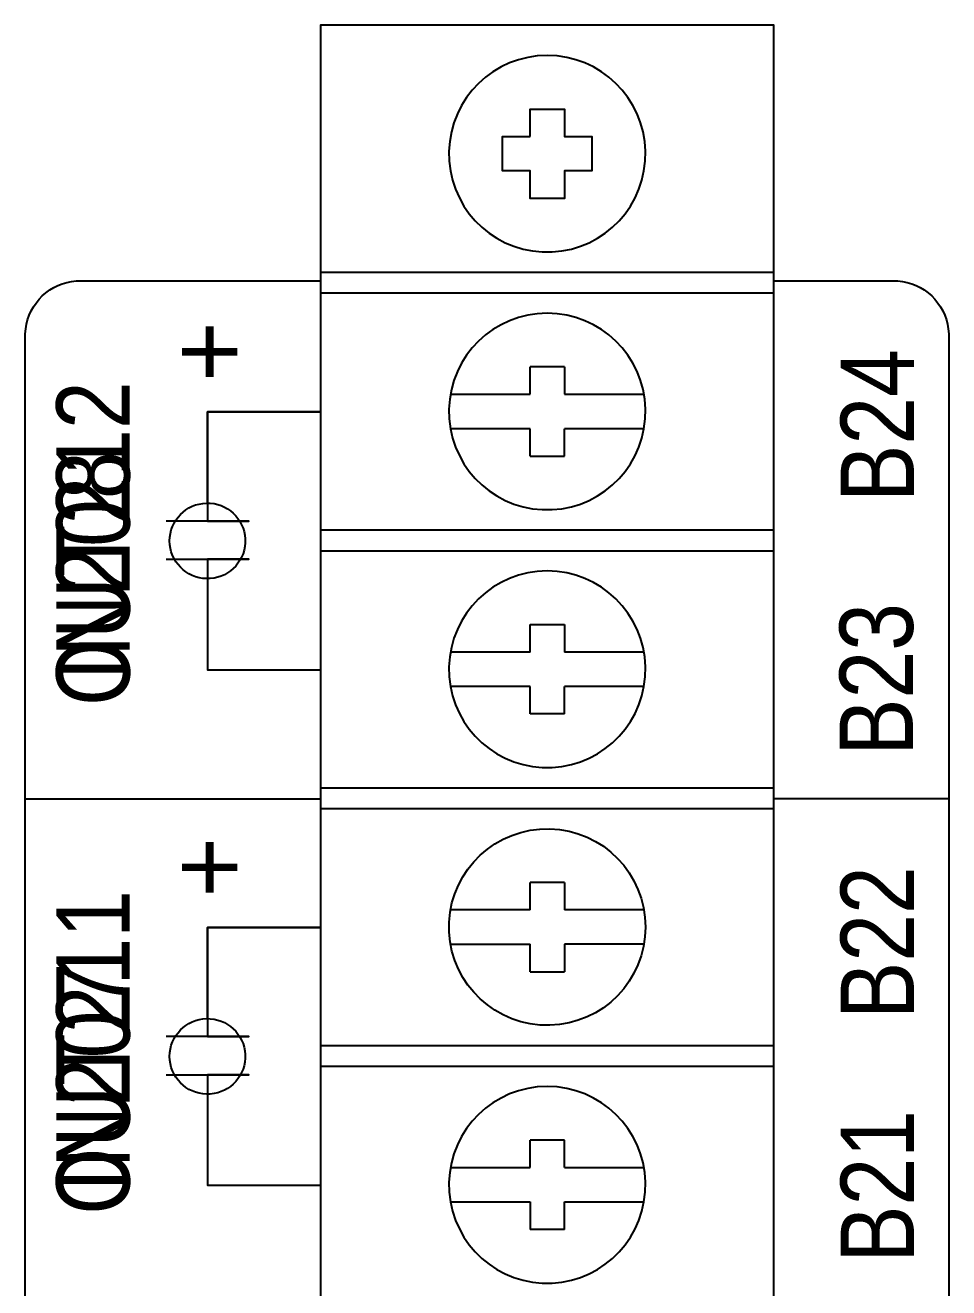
# Model space of a CAD drawing. Extents: x -11 to 35.7, y -8.8 to 26.3.
# Drawn here: x 21.333 to 22.677, y 1.791 to 3.628 of the extents above; entities that cross this region are included whole.
import ezdxf

# ---------------------------------------------------------------- set-up
doc = ezdxf.new("R2010")
doc.units = 0
doc.header["$MEASUREMENT"] = 0
for name, color, linetype in [('4_02__ADDITIONAL_12_STD_OU', 7, 'CONTINUOUS'), ('4_03__ADDITIONAL_4_STD_OUT', 7, 'CONTINUOUS'), ('4_04__ADDITIONAL_12_HIGH_I', 7, 'CONTINUOUS')]:
    doc.layers.add(name, color=color, linetype=linetype)

msp = doc.modelspace()

# ---------------------------------------------------------------- linework, layer by layer
at = {"layer": '4_02__ADDITIONAL_12_STD_OU'}
for points in [[(22.4226, -6.1224), (22.4226, 3.6276), (21.7626, 3.6276), (21.7626, -6.1224), (22.4226, -6.1224)], [(22.0676, 3.4656), (22.0676, 3.5056), (22.1176, 3.5056), (22.1176, 3.4656), (22.1576, 3.4656), (22.1576, 3.4156), (22.1176, 3.4156), (22.1176, 3.3756), (22.0676, 3.3756), (22.0676, 3.4156), (22.0276, 3.4156), (22.0276, 3.4656), (22.0676, 3.4656)], [(21.3331, 1.7543), (21.3331, 1.8224), (21.3331, 1.856), (21.3331, 1.8893), (21.3331, 1.9222), (21.3331, 1.9549), (21.3331, 1.9872), (21.3331, 2.0191), (21.3331, 2.0508), (21.3331, 2.0821), (21.3331, 2.113), (21.3331, 2.1436), (21.3331, 2.1738), (21.3331, 2.2037), (21.3331, 2.2332), (21.3331, 2.2623), (21.3331, 2.2911), (21.3331, 2.3195), (21.3331, 2.3475), (21.3331, 2.3751), (21.3331, 2.4023), (21.3331, 2.4291), (21.3331, 2.4556), (21.3331, 2.4816), (21.3331, 2.5072), (21.3331, 2.5324), (21.3331, 2.5572), (21.3331, 2.5816), (21.3331, 2.6056), (21.3331, 2.6291), (21.3331, 2.6522), (21.3331, 2.6748), (21.3331, 2.6971), (21.3331, 2.7188), (21.3331, 2.7402), (21.3331, 2.761), (21.3331, 2.7814), (21.3331, 2.8014), (21.3331, 2.8209), (21.3331, 2.8399), (21.3331, 2.8584), (21.3331, 2.8765), (21.3331, 2.894), (21.3331, 2.9111), (21.3331, 2.9277), (21.3331, 2.9438), (21.3331, 2.9594), (21.3331, 2.9745), (21.3331, 2.9891), (21.3331, 3.0031), (21.3331, 3.0167), (21.3331, 3.0297), (21.3331, 3.0422), (21.3331, 3.0542), (21.3331, 3.0657), (21.3331, 3.0766), (21.3331, 3.0869), (21.3331, 3.0967), (21.3331, 3.106), (21.3331, 3.1147), (21.3331, 3.1228), (21.3331, 3.1304), (21.3331, 3.1374), (21.3331, 3.1439), (21.3331, 3.1498), (21.3331, 3.155), (21.3331, 3.1597), (21.3331, 3.1639), (21.3331, 3.1674), (21.3331, 3.1703), (21.3331, 3.1726), (21.3331, 3.1743), (21.3331, 3.1754), (21.3331, 3.1759), (21.3331, 3.1763), (21.3331, 3.1772), (21.3331, 3.1789), (21.3337, 3.1858), (21.3348, 3.1926), (21.3365, 3.1992), (21.3388, 3.2056), (21.3416, 3.2119), (21.3449, 3.2178), (21.3488, 3.2235), (21.3531, 3.2289), (21.3579, 3.2339), (21.3631, 3.2384), (21.3687, 3.2425), (21.3745, 3.246), (21.3807, 3.2491), (21.387, 3.2516), (21.3936, 3.2535), (21.4003, 3.2549), (21.4071, 3.2557), (21.4106, 3.2559), (21.4123, 3.2559), (21.4131, 3.2559), (21.4133, 3.2559), (21.414, 3.2559), (21.415, 3.2559), (21.4163, 3.2559), (21.418, 3.2559), (21.4201, 3.2559), (21.4224, 3.2559), (21.4281, 3.2559), (21.4349, 3.2559), (21.4429, 3.2559), (21.4518, 3.2559), (21.4617, 3.2559), (21.4724, 3.2559), (21.4838, 3.2559), (21.4959, 3.2559), (21.5086, 3.2559), (21.5218, 3.2559), (21.5353, 3.2559), (21.5633, 3.2559), (21.6205, 3.2559), (21.6482, 3.2559), (21.6615, 3.2559), (21.6744, 3.2559), (21.6868, 3.2559), (21.6985, 3.2559), (21.7095, 3.2559), (21.7198, 3.2559), (21.7291, 3.2559), (21.7375, 3.2559), (21.7448, 3.2559), (21.751, 3.2559), (21.7536, 3.2559), (21.756, 3.2559), (21.758, 3.2559), (21.7596, 3.2559), (21.7609, 3.2559), (21.7619, 3.2559), (21.7624, 3.2559), (21.7626, 3.2559)], [(22.4226, 3.2681), (21.7626, 3.2681)], [(22.4226, 3.2559), (22.423, 3.2559), (22.4241, 3.2559), (22.4259, 3.2559), (22.4284, 3.2559), (22.4315, 3.2559), (22.4352, 3.2559), (22.4393, 3.2559), (22.444, 3.2559), (22.4491, 3.2559), (22.4546, 3.2559), (22.4604, 3.2559), (22.4666, 3.2559), (22.4797, 3.2559), (22.4935, 3.2559), (22.522, 3.2559), (22.536, 3.2559), (22.5493, 3.2559), (22.5616, 3.2559), (22.5673, 3.2559), (22.5727, 3.2559), (22.5776, 3.2559), (22.5821, 3.2559), (22.586, 3.2559), (22.5894, 3.2559), (22.5922, 3.2559), (22.5944, 3.2559), (22.596, 3.2559), (22.5968, 3.2559), (22.5969, 3.2559), (22.5977, 3.2559), (22.5994, 3.2559), (22.6029, 3.2557), (22.6097, 3.2549), (22.6164, 3.2535), (22.623, 3.2516), (22.6293, 3.2491), (22.6355, 3.246), (22.6413, 3.2425), (22.6469, 3.2384), (22.6521, 3.2339), (22.6569, 3.2289), (22.6612, 3.2235), (22.6651, 3.2178), (22.6684, 3.2119), (22.6712, 3.2056), (22.6735, 3.1992), (22.6752, 3.1926), (22.6763, 3.1858), (22.6769, 3.1789), (22.6769, 3.1772), (22.6769, 3.1763), (22.6769, 3.1759), (22.6769, 3.1754), (22.6769, 3.1743), (22.6769, 3.1726), (22.6769, 3.1703), (22.6769, 3.1674), (22.6769, 3.1639), (22.6769, 3.1597), (22.6769, 3.155), (22.6769, 3.1498), (22.6769, 3.1439), (22.6769, 3.1374), (22.6769, 3.1304), (22.6769, 3.1228), (22.6769, 3.1147), (22.6769, 3.106), (22.6769, 3.0967), (22.6769, 3.0869), (22.6769, 3.0766), (22.6769, 3.0657), (22.6769, 3.0542), (22.6769, 3.0422), (22.6769, 3.0297), (22.6769, 3.0167), (22.6769, 3.0031), (22.6769, 2.9891), (22.6769, 2.9745), (22.6769, 2.9594), (22.6769, 2.9438), (22.6769, 2.9277), (22.6769, 2.9111), (22.6769, 2.894), (22.6769, 2.8765), (22.6769, 2.8584), (22.6769, 2.8399), (22.6769, 2.8209), (22.6769, 2.8014), (22.6769, 2.7814), (22.6769, 2.761), (22.6769, 2.7402), (22.6769, 2.7188), (22.6769, 2.6971), (22.6769, 2.6748), (22.6769, 2.6522), (22.6769, 2.6291), (22.6769, 2.6056), (22.6769, 2.5816), (22.6769, 2.5572), (22.6769, 2.5324), (22.6769, 2.5072), (22.6769, 2.4816), (22.6769, 2.4556), (22.6769, 2.4291), (22.6769, 2.4023), (22.6769, 2.3751), (22.6769, 2.3475), (22.6769, 2.3195), (22.6769, 2.2911), (22.6769, 2.2623), (22.6769, 2.2332), (22.6769, 2.2037), (22.6769, 2.1738), (22.6769, 2.1436), (22.6769, 2.113), (22.6769, 2.0821), (22.6769, 2.0508), (22.6769, 2.0191), (22.6769, 1.9872), (22.6769, 1.9549), (22.6769, 1.9222), (22.6769, 1.8893), (22.6769, 1.856), (22.6769, 1.8224), (22.6769, 1.7543)], [(21.7626, 3.2381), (22.4226, 3.2381)], [(22.1176, 3.1307), (22.0676, 3.1307)], [(22.0676, 3.0907), (22.0676, 3.1307)], [(22.1176, 3.1307), (22.1176, 3.0907)], [(21.9518, 3.0907), (22.0676, 3.0907)], [(22.1176, 3.0907), (22.2334, 3.0907)], [(21.7626, 3.065), (21.5982, 3.065), (21.5982, 2.9062), (21.6582, 2.9062), (21.5382, 2.9062)], [(22.0676, 3.0407), (21.9518, 3.0407)], [(22.0676, 3.0007), (22.0676, 3.0407)], [(22.2334, 3.0407), (22.1176, 3.0407)], [(22.1176, 3.0007), (22.1176, 3.0407)], [(22.0676, 3.0007), (22.1176, 3.0007)], [(22.4226, 2.8931), (21.7626, 2.8931)], [(21.5382, 2.8507), (21.6582, 2.8507), (21.5982, 2.8507), (21.5982, 2.69), (21.7626, 2.69)], [(21.7626, 2.8631), (22.4226, 2.8631)], [(22.0676, 2.7557), (22.1176, 2.7557)], [(22.0676, 2.7157), (22.0676, 2.7557)], [(22.1176, 2.7557), (22.1176, 2.7157)], [(22.0676, 2.7157), (21.9518, 2.7157)], [(22.2334, 2.7157), (22.1176, 2.7157)], [(22.0676, 2.6657), (21.9518, 2.6657)], [(22.0676, 2.6257), (22.0676, 2.6657)], [(22.2334, 2.6657), (22.1176, 2.6657)], [(22.1176, 2.6257), (22.1176, 2.6657)], [(22.1176, 2.6257), (22.0676, 2.6257)], [(21.7626, 2.5181), (22.4226, 2.5181)], [(21.3331, 2.5024), (21.7626, 2.5024)], [(22.6769, 2.5024), (22.4226, 2.5024)], [(21.7626, 2.4881), (22.4226, 2.4881)], [(22.1176, 2.3807), (22.0676, 2.3807)], [(22.0676, 2.3407), (22.0676, 2.3807)], [(22.1176, 2.3807), (22.1176, 2.3407)], [(22.0676, 2.3407), (21.9518, 2.3407)], [(22.2334, 2.3407), (22.1176, 2.3407)], [(21.7626, 2.315), (21.5982, 2.315), (21.5982, 2.1562), (21.6582, 2.1562), (21.5382, 2.1562)], [(21.9518, 2.2907), (22.0676, 2.2907)], [(22.0676, 2.2507), (22.0676, 2.2907)], [(22.2334, 2.2907), (22.1176, 2.2907)], [(22.1176, 2.2907), (22.1176, 2.2507)], [(22.0676, 2.2507), (22.1176, 2.2507)], [(21.7626, 2.1431), (22.4226, 2.1431)], [(21.7626, 2.1131), (22.4226, 2.1131)], [(21.5382, 2.1007), (21.6582, 2.1007), (21.5982, 2.1007), (21.5982, 1.94), (21.7626, 1.94)], [(22.1176, 2.0057), (22.0676, 2.0057)], [(22.0676, 1.9657), (22.0676, 2.0057)], [(22.1176, 1.9657), (22.1176, 2.0057)], [(21.9518, 1.9657), (22.0676, 1.9657)], [(22.1176, 1.9657), (22.2334, 1.9657)], [(21.9518, 1.9157), (22.0676, 1.9157)], [(22.0676, 1.9157), (22.0676, 1.8756)], [(22.1176, 1.9157), (22.2334, 1.9157)], [(22.1176, 1.8756), (22.1176, 1.9157)], [(22.1176, 1.8756), (22.0676, 1.8756)]]:
    msp.add_lwpolyline(points, dxfattribs=at)
for points in [[(22.0926, 3.5836), (22.0782, 3.5829), (22.0642, 3.5808), (22.0507, 3.5774), (22.0377, 3.5727), (22.0254, 3.5669), (22.0137, 3.5599), (22.0028, 3.5519), (21.9927, 3.5429), (21.9835, 3.533), (21.9752, 3.5223), (21.968, 3.5108), (21.9619, 3.4986), (21.9569, 3.4858), (21.9532, 3.4724), (21.9507, 3.4585), (21.9497, 3.4442), (21.95, 3.4298), (21.9518, 3.4157), (21.9549, 3.402), (21.9592, 3.3889), (21.9648, 3.3764), (21.9715, 3.3646), (21.9792, 3.3534), (21.988, 3.3431), (21.9976, 3.3337), (22.0082, 3.3252), (22.0195, 3.3177), (22.0315, 3.3113), (22.0442, 3.306), (22.0574, 3.302), (22.0712, 3.2992), (22.0854, 3.2978), (22.0999, 3.2978), (22.1141, 3.2992), (22.1278, 3.302), (22.1411, 3.306), (22.1537, 3.3113), (22.1658, 3.3177), (22.1771, 3.3252), (22.1876, 3.3337), (22.1972, 3.3431), (22.206, 3.3534), (22.2137, 3.3646), (22.2204, 3.3764), (22.226, 3.3889), (22.2303, 3.402), (22.2334, 3.4157), (22.2352, 3.4298), (22.2356, 3.4442), (22.2345, 3.4585), (22.2321, 3.4724), (22.2283, 3.4858), (22.2233, 3.4986), (22.2172, 3.5108), (22.21, 3.5223), (22.2017, 3.533), (22.1925, 3.5429), (22.1824, 3.5519), (22.1715, 3.5599), (22.1598, 3.5669), (22.1475, 3.5727), (22.1345, 3.5774), (22.121, 3.5808), (22.107, 3.5829)], [(22.0926, 3.2087), (22.0782, 3.208), (22.0642, 3.2059), (22.0507, 3.2024), (22.0377, 3.1978), (22.0254, 3.1919), (22.0137, 3.185), (22.0028, 3.177), (21.9927, 3.168), (21.9835, 3.1581), (21.9752, 3.1474), (21.968, 3.1359), (21.9619, 3.1237), (21.9569, 3.1109), (21.9532, 3.0975), (21.9507, 3.0836), (21.9497, 3.0693), (21.95, 3.0548), (21.9518, 3.0407), (21.9549, 3.0271), (21.9592, 3.014), (21.9648, 3.0015), (21.9715, 2.9896), (21.9792, 2.9785), (21.988, 2.9682), (21.9976, 2.9588), (22.0082, 2.9503), (22.0195, 2.9428), (22.0315, 2.9364), (22.0442, 2.9311), (22.0574, 2.927), (22.0712, 2.9243), (22.0854, 2.9229), (22.0999, 2.9229), (22.1141, 2.9243), (22.1278, 2.927), (22.1411, 2.9311), (22.1537, 2.9364), (22.1658, 2.9428), (22.1771, 2.9503), (22.1876, 2.9588), (22.1972, 2.9682), (22.206, 2.9785), (22.2137, 2.9896), (22.2204, 3.0015), (22.226, 3.014), (22.2303, 3.0271), (22.2334, 3.0407), (22.2352, 3.0548), (22.2356, 3.0693), (22.2345, 3.0836), (22.2321, 3.0975), (22.2283, 3.1109), (22.2233, 3.1237), (22.2172, 3.1359), (22.21, 3.1474), (22.2017, 3.1581), (22.1925, 3.168), (22.1824, 3.177), (22.1715, 3.185), (22.1598, 3.1919), (22.1475, 3.1978), (22.1345, 3.2024), (22.121, 3.2059), (22.107, 3.208)], [(22.0926, 2.8337), (22.0782, 2.833), (22.0642, 2.8309), (22.0507, 2.8274), (22.0377, 2.8228), (22.0254, 2.8169), (22.0137, 2.81), (22.0028, 2.802), (21.9927, 2.793), (21.9835, 2.7831), (21.9752, 2.7724), (21.968, 2.7609), (21.9619, 2.7487), (21.9569, 2.7359), (21.9532, 2.7225), (21.9507, 2.7086), (21.9497, 2.6943), (21.95, 2.6798), (21.9518, 2.6657), (21.9549, 2.6521), (21.9592, 2.639), (21.9648, 2.6265), (21.9715, 2.6146), (21.9792, 2.6035), (21.988, 2.5932), (21.9976, 2.5838), (22.0082, 2.5753), (22.0195, 2.5678), (22.0315, 2.5614), (22.0442, 2.5561), (22.0574, 2.552), (22.0712, 2.5493), (22.0854, 2.5479), (22.0999, 2.5479), (22.1141, 2.5493), (22.1278, 2.552), (22.1411, 2.5561), (22.1537, 2.5614), (22.1658, 2.5678), (22.1771, 2.5753), (22.1876, 2.5838), (22.1972, 2.5932), (22.206, 2.6035), (22.2137, 2.6146), (22.2204, 2.6265), (22.226, 2.639), (22.2303, 2.6521), (22.2334, 2.6657), (22.2352, 2.6798), (22.2356, 2.6943), (22.2345, 2.7086), (22.2321, 2.7225), (22.2283, 2.7359), (22.2233, 2.7487), (22.2172, 2.7609), (22.21, 2.7724), (22.2017, 2.7831), (22.1925, 2.793), (22.1824, 2.802), (22.1715, 2.81), (22.1598, 2.8169), (22.1475, 2.8228), (22.1345, 2.8274), (22.121, 2.8309), (22.107, 2.833)], [(22.2356, 2.3157), (22.2349, 2.3013), (22.2328, 2.2873), (22.2294, 2.2738), (22.2247, 2.2608), (22.2189, 2.2485), (22.2119, 2.2368), (22.2039, 2.2259), (22.1949, 2.2158), (22.185, 2.2066), (22.1743, 2.1983), (22.1628, 2.1911), (22.1506, 2.1849), (22.1378, 2.18), (22.1244, 2.1762), (22.1106, 2.1738), (22.0963, 2.1727), (22.0818, 2.1731), (22.0677, 2.1748), (22.054, 2.1779), (22.0409, 2.1823), (22.0284, 2.1879), (22.0166, 2.1946), (22.0055, 2.2023), (21.9951, 2.211), (21.9857, 2.2207), (21.9772, 2.2312), (21.9697, 2.2425), (21.9633, 2.2546), (21.958, 2.2672), (21.954, 2.2805), (21.9512, 2.2942), (21.9498, 2.3084), (21.9498, 2.3229), (21.9512, 2.3371), (21.954, 2.3509), (21.958, 2.3641), (21.9633, 2.3768), (21.9697, 2.3888), (21.9772, 2.4001), (21.9857, 2.4106), (21.9951, 2.4203), (22.0055, 2.429), (22.0166, 2.4368), (22.0284, 2.4435), (22.0409, 2.449), (22.054, 2.4534), (22.0677, 2.4565), (22.0818, 2.4583), (22.0963, 2.4586), (22.1106, 2.4576), (22.1244, 2.4551), (22.1378, 2.4514), (22.1506, 2.4464), (22.1628, 2.4403), (22.1743, 2.4331), (22.185, 2.4248), (22.1949, 2.4156), (22.2039, 2.4055), (22.2119, 2.3946), (22.2189, 2.3829), (22.2247, 2.3705), (22.2294, 2.3576), (22.2328, 2.3441), (22.2349, 2.3301)], [(22.0926, 2.0837), (22.0782, 2.083), (22.0642, 2.0809), (22.0507, 2.0774), (22.0377, 2.0728), (22.0254, 2.0669), (22.0137, 2.06), (22.0028, 2.052), (21.9927, 2.043), (21.9835, 2.0331), (21.9752, 2.0224), (21.968, 2.0109), (21.9619, 1.9987), (21.9569, 1.9859), (21.9532, 1.9725), (21.9507, 1.9586), (21.9497, 1.9443), (21.95, 1.9298), (21.9518, 1.9157), (21.9549, 1.9021), (21.9592, 1.8889), (21.9648, 1.8764), (21.9715, 1.8646), (21.9792, 1.8534), (21.988, 1.8431), (21.9976, 1.8337), (22.0082, 1.8252), (22.0195, 1.8177), (22.0315, 1.8113), (22.0442, 1.806), (22.0574, 1.802), (22.0712, 1.7992), (22.0854, 1.7978), (22.0999, 1.7978), (22.1141, 1.7992), (22.1278, 1.802), (22.1411, 1.806), (22.1537, 1.8113), (22.1658, 1.8177), (22.1771, 1.8252), (22.1876, 1.8337), (22.1972, 1.8431), (22.206, 1.8534), (22.2137, 1.8646), (22.2204, 1.8764), (22.226, 1.8889), (22.2303, 1.9021), (22.2334, 1.9157), (22.2352, 1.9298), (22.2356, 1.9443), (22.2345, 1.9586), (22.2321, 1.9725), (22.2283, 1.9859), (22.2233, 1.9987), (22.2172, 2.0109), (22.21, 2.0224), (22.2017, 2.0331), (22.1925, 2.043), (22.1824, 2.052), (22.1715, 2.06), (22.1598, 2.0669), (22.1475, 2.0728), (22.1345, 2.0774), (22.121, 2.0809), (22.107, 2.083)]]:
    msp.add_lwpolyline(points, close=True, dxfattribs=at)
at = {"layer": '4_03__ADDITIONAL_4_STD_OUT'}
for points in [[(22.4226, -6.1224), (22.4226, 3.6276), (21.7626, 3.6276), (21.7626, -6.1224), (22.4226, -6.1224)], [(22.0676, 3.4656), (22.0676, 3.5056), (22.1176, 3.5056), (22.1176, 3.4656), (22.1576, 3.4656), (22.1576, 3.4156), (22.1176, 3.4156), (22.1176, 3.3756), (22.0676, 3.3756), (22.0676, 3.4156), (22.0276, 3.4156), (22.0276, 3.4656), (22.0676, 3.4656)], [(21.3331, 1.7543), (21.3331, 1.8224), (21.3331, 1.856), (21.3331, 1.8893), (21.3331, 1.9222), (21.3331, 1.9549), (21.3331, 1.9872), (21.3331, 2.0191), (21.3331, 2.0508), (21.3331, 2.0821), (21.3331, 2.113), (21.3331, 2.1436), (21.3331, 2.1738), (21.3331, 2.2037), (21.3331, 2.2332), (21.3331, 2.2623), (21.3331, 2.2911), (21.3331, 2.3195), (21.3331, 2.3475), (21.3331, 2.3751), (21.3331, 2.4023), (21.3331, 2.4291), (21.3331, 2.4556), (21.3331, 2.4816), (21.3331, 2.5072), (21.3331, 2.5324), (21.3331, 2.5572), (21.3331, 2.5816), (21.3331, 2.6056), (21.3331, 2.6291), (21.3331, 2.6522), (21.3331, 2.6748), (21.3331, 2.6971), (21.3331, 2.7188), (21.3331, 2.7402), (21.3331, 2.761), (21.3331, 2.7814), (21.3331, 2.8014), (21.3331, 2.8209), (21.3331, 2.8399), (21.3331, 2.8584), (21.3331, 2.8765), (21.3331, 2.894), (21.3331, 2.9111), (21.3331, 2.9277), (21.3331, 2.9438), (21.3331, 2.9594), (21.3331, 2.9745), (21.3331, 2.9891), (21.3331, 3.0031), (21.3331, 3.0167), (21.3331, 3.0297), (21.3331, 3.0422), (21.3331, 3.0542), (21.3331, 3.0657), (21.3331, 3.0766), (21.3331, 3.0869), (21.3331, 3.0967), (21.3331, 3.106), (21.3331, 3.1147), (21.3331, 3.1228), (21.3331, 3.1304), (21.3331, 3.1374), (21.3331, 3.1439), (21.3331, 3.1498), (21.3331, 3.155), (21.3331, 3.1597), (21.3331, 3.1639), (21.3331, 3.1674), (21.3331, 3.1703), (21.3331, 3.1726), (21.3331, 3.1743), (21.3331, 3.1754), (21.3331, 3.1759), (21.3331, 3.1763), (21.3331, 3.1772), (21.3331, 3.1789), (21.3337, 3.1858), (21.3348, 3.1926), (21.3365, 3.1992), (21.3388, 3.2056), (21.3416, 3.2119), (21.3449, 3.2178), (21.3488, 3.2235), (21.3531, 3.2289), (21.3579, 3.2339), (21.3631, 3.2384), (21.3687, 3.2425), (21.3745, 3.246), (21.3807, 3.2491), (21.387, 3.2516), (21.3936, 3.2535), (21.4003, 3.2549), (21.4071, 3.2557), (21.4106, 3.2559), (21.4123, 3.2559), (21.4131, 3.2559), (21.4133, 3.2559), (21.414, 3.2559), (21.415, 3.2559), (21.4163, 3.2559), (21.418, 3.2559), (21.4201, 3.2559), (21.4224, 3.2559), (21.4281, 3.2559), (21.4349, 3.2559), (21.4429, 3.2559), (21.4518, 3.2559), (21.4617, 3.2559), (21.4724, 3.2559), (21.4838, 3.2559), (21.4959, 3.2559), (21.5086, 3.2559), (21.5218, 3.2559), (21.5353, 3.2559), (21.5633, 3.2559), (21.6205, 3.2559), (21.6482, 3.2559), (21.6615, 3.2559), (21.6744, 3.2559), (21.6868, 3.2559), (21.6985, 3.2559), (21.7095, 3.2559), (21.7198, 3.2559), (21.7291, 3.2559), (21.7375, 3.2559), (21.7448, 3.2559), (21.751, 3.2559), (21.7536, 3.2559), (21.756, 3.2559), (21.758, 3.2559), (21.7596, 3.2559), (21.7609, 3.2559), (21.7619, 3.2559), (21.7624, 3.2559), (21.7626, 3.2559)], [(22.4226, 3.2681), (21.7626, 3.2681)], [(22.4226, 3.2559), (22.423, 3.2559), (22.4241, 3.2559), (22.4259, 3.2559), (22.4284, 3.2559), (22.4315, 3.2559), (22.4352, 3.2559), (22.4393, 3.2559), (22.444, 3.2559), (22.4491, 3.2559), (22.4546, 3.2559), (22.4604, 3.2559), (22.4666, 3.2559), (22.4797, 3.2559), (22.4935, 3.2559), (22.522, 3.2559), (22.536, 3.2559), (22.5493, 3.2559), (22.5617, 3.2559), (22.5674, 3.2559), (22.5727, 3.2559), (22.5776, 3.2559), (22.5821, 3.2559), (22.586, 3.2559), (22.5894, 3.2559), (22.5923, 3.2559), (22.5945, 3.2559), (22.596, 3.2559), (22.5968, 3.2559), (22.5969, 3.2559), (22.5977, 3.2559), (22.5994, 3.2559), (22.6029, 3.2557), (22.6097, 3.2549), (22.6164, 3.2535), (22.623, 3.2516), (22.6294, 3.2491), (22.6355, 3.246), (22.6413, 3.2425), (22.6469, 3.2384), (22.6521, 3.2339), (22.6569, 3.2289), (22.6612, 3.2235), (22.6651, 3.2178), (22.6684, 3.2119), (22.6712, 3.2056), (22.6735, 3.1992), (22.6752, 3.1926), (22.6763, 3.1858), (22.6769, 3.1789), (22.6769, 3.1772), (22.6769, 3.1763), (22.6769, 3.1759), (22.6769, 3.1754), (22.6769, 3.1743), (22.6769, 3.1726), (22.6769, 3.1703), (22.6769, 3.1674), (22.6769, 3.1639), (22.6769, 3.1597), (22.6769, 3.155), (22.6769, 3.1498), (22.6769, 3.1439), (22.6769, 3.1374), (22.6769, 3.1304), (22.6769, 3.1228), (22.6769, 3.1147), (22.6769, 3.106), (22.6769, 3.0967), (22.6769, 3.0869), (22.6769, 3.0766), (22.6769, 3.0657), (22.6769, 3.0542), (22.6769, 3.0422), (22.6769, 3.0297), (22.6769, 3.0167), (22.6769, 3.0031), (22.6769, 2.9891), (22.6769, 2.9745), (22.6769, 2.9594), (22.6769, 2.9438), (22.6769, 2.9277), (22.6769, 2.9111), (22.6769, 2.894), (22.6769, 2.8765), (22.6769, 2.8584), (22.6769, 2.8399), (22.6769, 2.8209), (22.6769, 2.8014), (22.6769, 2.7814), (22.6769, 2.761), (22.6769, 2.7402), (22.6769, 2.7188), (22.6769, 2.6971), (22.6769, 2.6748), (22.6769, 2.6522), (22.6769, 2.6291), (22.6769, 2.6056), (22.6769, 2.5816), (22.6769, 2.5572), (22.6769, 2.5324), (22.6769, 2.5072), (22.6769, 2.4816), (22.6769, 2.4556), (22.6769, 2.4291), (22.6769, 2.4023), (22.6769, 2.3751), (22.6769, 2.3475), (22.6769, 2.3195), (22.6769, 2.2911), (22.6769, 2.2623), (22.6769, 2.2332), (22.6769, 2.2037), (22.6769, 2.1738), (22.6769, 2.1436), (22.6769, 2.113), (22.6769, 2.0821), (22.6769, 2.0508), (22.6769, 2.0191), (22.6769, 1.9872), (22.6769, 1.9549), (22.6769, 1.9222), (22.6769, 1.8893), (22.6769, 1.856), (22.6769, 1.8224), (22.6769, 1.7543)], [(21.7626, 3.2381), (22.4226, 3.2381)], [(22.1176, 3.1307), (22.0676, 3.1307)], [(22.0676, 3.0907), (22.0676, 3.1307)], [(22.1176, 3.1307), (22.1176, 3.0907)], [(21.9518, 3.0907), (22.0676, 3.0907)], [(22.1176, 3.0907), (22.2334, 3.0907)], [(21.5982, 2.9325), (21.5982, 3.065), (21.7626, 3.065)], [(22.0676, 3.0407), (21.9518, 3.0407)], [(22.0676, 3.0007), (22.0676, 3.0407)], [(22.2334, 3.0407), (22.1176, 3.0407)], [(22.1176, 3.0007), (22.1176, 3.0407)], [(22.0676, 3.0007), (22.1176, 3.0007)], [(22.4226, 2.8931), (21.7626, 2.8931)], [(21.7626, 2.8631), (22.4226, 2.8631)], [(21.5982, 2.8225), (21.5982, 2.69), (21.7626, 2.69)], [(22.0676, 2.7557), (22.1176, 2.7557)], [(22.0676, 2.7157), (22.0676, 2.7557)], [(22.1176, 2.7557), (22.1176, 2.7157)], [(22.0676, 2.7157), (21.9518, 2.7157)], [(22.2334, 2.7157), (22.1176, 2.7157)], [(22.0676, 2.6657), (21.9518, 2.6657)], [(22.0676, 2.6257), (22.0676, 2.6657)], [(22.2334, 2.6657), (22.1176, 2.6657)], [(22.1176, 2.6257), (22.1176, 2.6657)], [(22.1176, 2.6257), (22.0676, 2.6257)], [(21.7626, 2.5181), (22.4226, 2.5181)], [(21.3331, 2.5024), (21.7626, 2.5024)], [(22.6769, 2.5024), (22.4226, 2.5024)], [(21.7626, 2.4881), (22.4226, 2.4881)], [(22.1176, 2.3807), (22.0676, 2.3807)], [(22.0676, 2.3407), (22.0676, 2.3807)], [(22.1176, 2.3807), (22.1176, 2.3407)], [(22.0676, 2.3407), (21.9518, 2.3407)], [(22.2334, 2.3407), (22.1176, 2.3407)], [(21.5982, 2.1825), (21.5982, 2.315), (21.7626, 2.315)], [(21.9518, 2.2907), (22.0676, 2.2907)], [(22.0676, 2.2507), (22.0676, 2.2907)], [(22.2334, 2.2907), (22.1176, 2.2907)], [(22.1176, 2.2907), (22.1176, 2.2507)], [(22.0676, 2.2507), (22.1176, 2.2507)], [(21.7626, 2.1431), (22.4226, 2.1431)], [(21.7626, 2.1131), (22.4226, 2.1131)], [(21.5982, 2.0725), (21.5982, 1.94), (21.7626, 1.94)], [(22.1176, 2.0057), (22.0676, 2.0057)], [(22.0676, 1.9657), (22.0676, 2.0057)], [(22.1176, 1.9657), (22.1176, 2.0057)], [(21.9518, 1.9657), (22.0676, 1.9657)], [(22.1176, 1.9657), (22.2334, 1.9657)], [(21.9518, 1.9157), (22.0676, 1.9157)], [(22.0676, 1.9157), (22.0676, 1.8756)], [(22.1176, 1.9157), (22.2334, 1.9157)], [(22.1176, 1.8756), (22.1176, 1.9157)], [(22.1176, 1.8756), (22.0676, 1.8756)]]:
    msp.add_lwpolyline(points, dxfattribs=at)
for points in [[(22.0926, 3.5836), (22.0782, 3.5829), (22.0642, 3.5808), (22.0507, 3.5774), (22.0377, 3.5727), (22.0254, 3.5669), (22.0137, 3.5599), (22.0028, 3.5519), (21.9927, 3.5429), (21.9835, 3.533), (21.9752, 3.5223), (21.968, 3.5108), (21.9619, 3.4986), (21.9569, 3.4858), (21.9532, 3.4724), (21.9507, 3.4585), (21.9497, 3.4442), (21.95, 3.4298), (21.9518, 3.4157), (21.9549, 3.402), (21.9592, 3.3889), (21.9648, 3.3764), (21.9715, 3.3646), (21.9792, 3.3534), (21.988, 3.3431), (21.9976, 3.3337), (22.0082, 3.3252), (22.0195, 3.3177), (22.0315, 3.3113), (22.0442, 3.306), (22.0574, 3.302), (22.0712, 3.2992), (22.0854, 3.2978), (22.0999, 3.2978), (22.1141, 3.2992), (22.1278, 3.302), (22.1411, 3.306), (22.1537, 3.3113), (22.1658, 3.3177), (22.1771, 3.3252), (22.1876, 3.3337), (22.1972, 3.3431), (22.206, 3.3534), (22.2137, 3.3646), (22.2204, 3.3764), (22.226, 3.3889), (22.2303, 3.402), (22.2334, 3.4157), (22.2352, 3.4298), (22.2356, 3.4442), (22.2345, 3.4585), (22.2321, 3.4724), (22.2283, 3.4858), (22.2233, 3.4986), (22.2172, 3.5108), (22.21, 3.5223), (22.2017, 3.533), (22.1925, 3.5429), (22.1824, 3.5519), (22.1715, 3.5599), (22.1598, 3.5669), (22.1475, 3.5727), (22.1345, 3.5774), (22.121, 3.5808), (22.107, 3.5829)], [(22.0926, 3.2087), (22.0782, 3.208), (22.0642, 3.2059), (22.0507, 3.2024), (22.0377, 3.1978), (22.0254, 3.1919), (22.0137, 3.185), (22.0028, 3.177), (21.9927, 3.168), (21.9835, 3.1581), (21.9752, 3.1474), (21.968, 3.1359), (21.9619, 3.1237), (21.9569, 3.1109), (21.9532, 3.0975), (21.9507, 3.0836), (21.9497, 3.0693), (21.95, 3.0548), (21.9518, 3.0407), (21.9549, 3.0271), (21.9592, 3.014), (21.9648, 3.0015), (21.9715, 2.9896), (21.9792, 2.9785), (21.988, 2.9682), (21.9976, 2.9588), (22.0082, 2.9503), (22.0195, 2.9428), (22.0315, 2.9364), (22.0442, 2.9311), (22.0574, 2.927), (22.0712, 2.9243), (22.0854, 2.9229), (22.0999, 2.9229), (22.1141, 2.9243), (22.1278, 2.927), (22.1411, 2.9311), (22.1537, 2.9364), (22.1658, 2.9428), (22.1771, 2.9503), (22.1876, 2.9588), (22.1972, 2.9682), (22.206, 2.9785), (22.2137, 2.9896), (22.2204, 3.0015), (22.226, 3.014), (22.2303, 3.0271), (22.2334, 3.0407), (22.2352, 3.0548), (22.2356, 3.0693), (22.2345, 3.0836), (22.2321, 3.0975), (22.2283, 3.1109), (22.2233, 3.1237), (22.2172, 3.1359), (22.21, 3.1474), (22.2017, 3.1581), (22.1925, 3.168), (22.1824, 3.177), (22.1715, 3.185), (22.1598, 3.1919), (22.1475, 3.1978), (22.1345, 3.2024), (22.121, 3.2059), (22.107, 3.208)], [(21.5432, 2.8775), (21.5435, 2.883), (21.5443, 2.8884), (21.5456, 2.8936), (21.5474, 2.8986), (21.5496, 2.9033), (21.5523, 2.9078), (21.5554, 2.912), (21.5589, 2.9159), (21.5627, 2.9194), (21.5668, 2.9226), (21.5712, 2.9254), (21.5759, 2.9278), (21.5808, 2.9297), (21.586, 2.9311), (21.5913, 2.932), (21.5968, 2.9325), (21.6024, 2.9323), (21.6078, 2.9316), (21.6131, 2.9304), (21.6181, 2.9288), (21.6229, 2.9266), (21.6275, 2.9241), (21.6317, 2.9211), (21.6357, 2.9177), (21.6393, 2.914), (21.6426, 2.9099), (21.6455, 2.9056), (21.648, 2.901), (21.65, 2.8961), (21.6515, 2.891), (21.6526, 2.8857), (21.6531, 2.8802), (21.6531, 2.8747), (21.6526, 2.8692), (21.6515, 2.8639), (21.65, 2.8588), (21.648, 2.854), (21.6455, 2.8493), (21.6426, 2.845), (21.6393, 2.8409), (21.6357, 2.8372), (21.6317, 2.8339), (21.6275, 2.8309), (21.6229, 2.8283), (21.6181, 2.8262), (21.6131, 2.8245), (21.6078, 2.8233), (21.6024, 2.8226), (21.5968, 2.8225), (21.5913, 2.8229), (21.586, 2.8238), (21.5808, 2.8253), (21.5759, 2.8272), (21.5712, 2.8295), (21.5668, 2.8323), (21.5627, 2.8355), (21.5589, 2.839), (21.5554, 2.8429), (21.5523, 2.8471), (21.5496, 2.8516), (21.5474, 2.8564), (21.5456, 2.8613), (21.5443, 2.8665), (21.5435, 2.8719)], [(22.0926, 2.8337), (22.0782, 2.833), (22.0642, 2.8309), (22.0507, 2.8274), (22.0377, 2.8228), (22.0254, 2.8169), (22.0137, 2.81), (22.0028, 2.802), (21.9927, 2.793), (21.9835, 2.7831), (21.9752, 2.7724), (21.968, 2.7609), (21.9619, 2.7487), (21.9569, 2.7359), (21.9532, 2.7225), (21.9507, 2.7086), (21.9497, 2.6943), (21.95, 2.6798), (21.9518, 2.6657), (21.9549, 2.6521), (21.9592, 2.639), (21.9648, 2.6265), (21.9715, 2.6146), (21.9792, 2.6035), (21.988, 2.5932), (21.9976, 2.5838), (22.0082, 2.5753), (22.0195, 2.5678), (22.0315, 2.5614), (22.0442, 2.5561), (22.0574, 2.552), (22.0712, 2.5493), (22.0854, 2.5479), (22.0999, 2.5479), (22.1141, 2.5493), (22.1278, 2.552), (22.1411, 2.5561), (22.1537, 2.5614), (22.1658, 2.5678), (22.1771, 2.5753), (22.1876, 2.5838), (22.1972, 2.5932), (22.206, 2.6035), (22.2137, 2.6146), (22.2204, 2.6265), (22.226, 2.639), (22.2303, 2.6521), (22.2334, 2.6657), (22.2352, 2.6798), (22.2356, 2.6943), (22.2345, 2.7086), (22.2321, 2.7225), (22.2283, 2.7359), (22.2233, 2.7487), (22.2172, 2.7609), (22.21, 2.7724), (22.2017, 2.7831), (22.1925, 2.793), (22.1824, 2.802), (22.1715, 2.81), (22.1598, 2.8169), (22.1475, 2.8228), (22.1345, 2.8274), (22.121, 2.8309), (22.107, 2.833)], [(22.2356, 2.3157), (22.2349, 2.3013), (22.2328, 2.2873), (22.2294, 2.2738), (22.2247, 2.2608), (22.2189, 2.2485), (22.2119, 2.2368), (22.2039, 2.2259), (22.1949, 2.2158), (22.185, 2.2066), (22.1743, 2.1983), (22.1628, 2.1911), (22.1506, 2.1849), (22.1378, 2.18), (22.1244, 2.1762), (22.1106, 2.1738), (22.0963, 2.1727), (22.0818, 2.1731), (22.0677, 2.1748), (22.054, 2.1779), (22.0409, 2.1823), (22.0284, 2.1879), (22.0166, 2.1946), (22.0055, 2.2023), (21.9951, 2.211), (21.9857, 2.2207), (21.9772, 2.2312), (21.9697, 2.2425), (21.9633, 2.2546), (21.958, 2.2672), (21.954, 2.2805), (21.9512, 2.2942), (21.9498, 2.3084), (21.9498, 2.3229), (21.9512, 2.3371), (21.954, 2.3509), (21.958, 2.3641), (21.9633, 2.3768), (21.9697, 2.3888), (21.9772, 2.4001), (21.9857, 2.4106), (21.9951, 2.4203), (22.0055, 2.429), (22.0166, 2.4368), (22.0284, 2.4435), (22.0409, 2.449), (22.054, 2.4534), (22.0677, 2.4565), (22.0818, 2.4583), (22.0963, 2.4586), (22.1106, 2.4576), (22.1244, 2.4551), (22.1378, 2.4514), (22.1506, 2.4464), (22.1628, 2.4403), (22.1743, 2.4331), (22.185, 2.4248), (22.1949, 2.4156), (22.2039, 2.4055), (22.2119, 2.3946), (22.2189, 2.3829), (22.2247, 2.3705), (22.2294, 2.3576), (22.2328, 2.3441), (22.2349, 2.3301)], [(21.5432, 2.1275), (21.5435, 2.133), (21.5443, 2.1384), (21.5456, 2.1436), (21.5474, 2.1486), (21.5496, 2.1533), (21.5523, 2.1578), (21.5554, 2.162), (21.5589, 2.1659), (21.5627, 2.1694), (21.5668, 2.1726), (21.5712, 2.1754), (21.5759, 2.1778), (21.5808, 2.1797), (21.586, 2.1811), (21.5913, 2.182), (21.5968, 2.1825), (21.6024, 2.1823), (21.6078, 2.1816), (21.6131, 2.1804), (21.6181, 2.1788), (21.6229, 2.1766), (21.6275, 2.1741), (21.6317, 2.1711), (21.6357, 2.1677), (21.6393, 2.164), (21.6426, 2.1599), (21.6455, 2.1556), (21.648, 2.151), (21.65, 2.1461), (21.6515, 2.141), (21.6526, 2.1357), (21.6531, 2.1302), (21.6531, 2.1247), (21.6526, 2.1192), (21.6515, 2.1139), (21.65, 2.1088), (21.648, 2.104), (21.6455, 2.0993), (21.6426, 2.095), (21.6393, 2.0909), (21.6357, 2.0872), (21.6317, 2.0839), (21.6275, 2.0809), (21.6229, 2.0783), (21.6181, 2.0762), (21.6131, 2.0745), (21.6078, 2.0733), (21.6024, 2.0726), (21.5968, 2.0725), (21.5913, 2.0729), (21.586, 2.0738), (21.5808, 2.0753), (21.5759, 2.0772), (21.5712, 2.0795), (21.5668, 2.0823), (21.5627, 2.0855), (21.5589, 2.089), (21.5554, 2.0929), (21.5523, 2.0971), (21.5496, 2.1016), (21.5474, 2.1064), (21.5456, 2.1113), (21.5443, 2.1165), (21.5435, 2.1219)], [(22.0926, 2.0837), (22.0782, 2.083), (22.0642, 2.0809), (22.0507, 2.0774), (22.0377, 2.0728), (22.0254, 2.0669), (22.0137, 2.06), (22.0028, 2.052), (21.9927, 2.043), (21.9835, 2.0331), (21.9752, 2.0224), (21.968, 2.0109), (21.9619, 1.9987), (21.9569, 1.9859), (21.9532, 1.9725), (21.9507, 1.9586), (21.9497, 1.9443), (21.95, 1.9298), (21.9518, 1.9157), (21.9549, 1.9021), (21.9592, 1.8889), (21.9648, 1.8764), (21.9715, 1.8646), (21.9792, 1.8534), (21.988, 1.8431), (21.9976, 1.8337), (22.0082, 1.8252), (22.0195, 1.8177), (22.0315, 1.8113), (22.0442, 1.806), (22.0574, 1.802), (22.0712, 1.7992), (22.0854, 1.7978), (22.0999, 1.7978), (22.1141, 1.7992), (22.1278, 1.802), (22.1411, 1.806), (22.1537, 1.8113), (22.1658, 1.8177), (22.1771, 1.8252), (22.1876, 1.8337), (22.1972, 1.8431), (22.206, 1.8534), (22.2137, 1.8646), (22.2204, 1.8764), (22.226, 1.8889), (22.2303, 1.9021), (22.2334, 1.9157), (22.2352, 1.9298), (22.2356, 1.9443), (22.2345, 1.9586), (22.2321, 1.9725), (22.2283, 1.9859), (22.2233, 1.9987), (22.2172, 2.0109), (22.21, 2.0224), (22.2017, 2.0331), (22.1925, 2.043), (22.1824, 2.052), (22.1715, 2.06), (22.1598, 2.0669), (22.1475, 2.0728), (22.1345, 2.0774), (22.121, 2.0809), (22.107, 2.083)]]:
    msp.add_lwpolyline(points, close=True, dxfattribs=at)
at = {"layer": '4_04__ADDITIONAL_12_HIGH_I'}
for points in [[(22.4226, -6.1224), (22.4226, 3.6276), (21.7626, 3.6276), (21.7626, -6.1224), (22.4226, -6.1224)], [(22.0676, 3.4656), (22.0676, 3.5056), (22.1176, 3.5056), (22.1176, 3.4656), (22.1576, 3.4656), (22.1576, 3.4156), (22.1176, 3.4156), (22.1176, 3.3756), (22.0676, 3.3756), (22.0676, 3.4156), (22.0276, 3.4156), (22.0276, 3.4656), (22.0676, 3.4656)], [(21.3331, 1.7543), (21.3331, 1.8224), (21.3331, 1.856), (21.3331, 1.8893), (21.3331, 1.9222), (21.3331, 1.9549), (21.3331, 1.9872), (21.3331, 2.0191), (21.3331, 2.0508), (21.3331, 2.0821), (21.3331, 2.113), (21.3331, 2.1436), (21.3331, 2.1738), (21.3331, 2.2037), (21.3331, 2.2332), (21.3331, 2.2623), (21.3331, 2.2911), (21.3331, 2.3195), (21.3331, 2.3475), (21.3331, 2.3751), (21.3331, 2.4023), (21.3331, 2.4291), (21.3331, 2.4556), (21.3331, 2.4816), (21.3331, 2.5072), (21.3331, 2.5324), (21.3331, 2.5572), (21.3331, 2.5816), (21.3331, 2.6056), (21.3331, 2.6291), (21.3331, 2.6522), (21.3331, 2.6748), (21.3331, 2.6971), (21.3331, 2.7188), (21.3331, 2.7402), (21.3331, 2.761), (21.3331, 2.7814), (21.3331, 2.8014), (21.3331, 2.8209), (21.3331, 2.8399), (21.3331, 2.8584), (21.3331, 2.8765), (21.3331, 2.894), (21.3331, 2.9111), (21.3331, 2.9277), (21.3331, 2.9438), (21.3331, 2.9594), (21.3331, 2.9745), (21.3331, 2.9891), (21.3331, 3.0031), (21.3331, 3.0167), (21.3331, 3.0297), (21.3331, 3.0422), (21.3331, 3.0542), (21.3331, 3.0657), (21.3331, 3.0766), (21.3331, 3.0869), (21.3331, 3.0967), (21.3331, 3.106), (21.3331, 3.1147), (21.3331, 3.1228), (21.3331, 3.1304), (21.3331, 3.1374), (21.3331, 3.1439), (21.3331, 3.1498), (21.3331, 3.155), (21.3331, 3.1597), (21.3331, 3.1639), (21.3331, 3.1674), (21.3331, 3.1703), (21.3331, 3.1726), (21.3331, 3.1743), (21.3331, 3.1754), (21.3331, 3.1759), (21.3331, 3.1763), (21.3331, 3.1772), (21.3331, 3.1789), (21.3337, 3.1858), (21.3348, 3.1926), (21.3365, 3.1992), (21.3388, 3.2056), (21.3416, 3.2119), (21.3449, 3.2178), (21.3488, 3.2235), (21.3531, 3.2289), (21.3579, 3.2339), (21.3631, 3.2384), (21.3687, 3.2425), (21.3745, 3.246), (21.3807, 3.2491), (21.387, 3.2516), (21.3936, 3.2535), (21.4003, 3.2549), (21.4071, 3.2557), (21.4106, 3.2559), (21.4123, 3.2559), (21.4131, 3.2559), (21.4133, 3.2559), (21.414, 3.2559), (21.415, 3.2559), (21.4163, 3.2559), (21.418, 3.2559), (21.4201, 3.2559), (21.4224, 3.2559), (21.4281, 3.2559), (21.4349, 3.2559), (21.4429, 3.2559), (21.4518, 3.2559), (21.4617, 3.2559), (21.4724, 3.2559), (21.4838, 3.2559), (21.4959, 3.2559), (21.5086, 3.2559), (21.5218, 3.2559), (21.5353, 3.2559), (21.5633, 3.2559), (21.6205, 3.2559), (21.6482, 3.2559), (21.6615, 3.2559), (21.6744, 3.2559), (21.6868, 3.2559), (21.6985, 3.2559), (21.7095, 3.2559), (21.7198, 3.2559), (21.7291, 3.2559), (21.7375, 3.2559), (21.7448, 3.2559), (21.751, 3.2559), (21.7536, 3.2559), (21.756, 3.2559), (21.758, 3.2559), (21.7596, 3.2559), (21.7609, 3.2559), (21.7619, 3.2559), (21.7624, 3.2559), (21.7626, 3.2559)], [(22.4226, 3.2681), (21.7626, 3.2681)], [(22.4226, 3.2559), (22.423, 3.2559), (22.4241, 3.2559), (22.4259, 3.2559), (22.4284, 3.2559), (22.4315, 3.2559), (22.4352, 3.2559), (22.4393, 3.2559), (22.444, 3.2559), (22.4491, 3.2559), (22.4546, 3.2559), (22.4604, 3.2559), (22.4666, 3.2559), (22.4797, 3.2559), (22.4935, 3.2559), (22.522, 3.2559), (22.536, 3.2559), (22.5493, 3.2559), (22.5616, 3.2559), (22.5673, 3.2559), (22.5727, 3.2559), (22.5776, 3.2559), (22.5821, 3.2559), (22.586, 3.2559), (22.5894, 3.2559), (22.5922, 3.2559), (22.5944, 3.2559), (22.596, 3.2559), (22.5968, 3.2559), (22.5969, 3.2559), (22.5977, 3.2559), (22.5994, 3.2559), (22.6029, 3.2557), (22.6097, 3.2549), (22.6164, 3.2535), (22.623, 3.2516), (22.6293, 3.2491), (22.6355, 3.246), (22.6413, 3.2425), (22.6469, 3.2384), (22.6521, 3.2339), (22.6569, 3.2289), (22.6612, 3.2235), (22.6651, 3.2178), (22.6684, 3.2119), (22.6712, 3.2056), (22.6735, 3.1992), (22.6752, 3.1926), (22.6763, 3.1858), (22.6769, 3.1789), (22.6769, 3.1772), (22.6769, 3.1763), (22.6769, 3.1759), (22.6769, 3.1754), (22.6769, 3.1743), (22.6769, 3.1726), (22.6769, 3.1703), (22.6769, 3.1674), (22.6769, 3.1639), (22.6769, 3.1597), (22.6769, 3.155), (22.6769, 3.1498), (22.6769, 3.1439), (22.6769, 3.1374), (22.6769, 3.1304), (22.6769, 3.1228), (22.6769, 3.1147), (22.6769, 3.106), (22.6769, 3.0967), (22.6769, 3.0869), (22.6769, 3.0766), (22.6769, 3.0657), (22.6769, 3.0542), (22.6769, 3.0422), (22.6769, 3.0297), (22.6769, 3.0167), (22.6769, 3.0031), (22.6769, 2.9891), (22.6769, 2.9745), (22.6769, 2.9594), (22.6769, 2.9438), (22.6769, 2.9277), (22.6769, 2.9111), (22.6769, 2.894), (22.6769, 2.8765), (22.6769, 2.8584), (22.6769, 2.8399), (22.6769, 2.8209), (22.6769, 2.8014), (22.6769, 2.7814), (22.6769, 2.761), (22.6769, 2.7402), (22.6769, 2.7188), (22.6769, 2.6971), (22.6769, 2.6748), (22.6769, 2.6522), (22.6769, 2.6291), (22.6769, 2.6056), (22.6769, 2.5816), (22.6769, 2.5572), (22.6769, 2.5324), (22.6769, 2.5072), (22.6769, 2.4816), (22.6769, 2.4556), (22.6769, 2.4291), (22.6769, 2.4023), (22.6769, 2.3751), (22.6769, 2.3475), (22.6769, 2.3195), (22.6769, 2.2911), (22.6769, 2.2623), (22.6769, 2.2332), (22.6769, 2.2037), (22.6769, 2.1738), (22.6769, 2.1436), (22.6769, 2.113), (22.6769, 2.0821), (22.6769, 2.0508), (22.6769, 2.0191), (22.6769, 1.9872), (22.6769, 1.9549), (22.6769, 1.9222), (22.6769, 1.8893), (22.6769, 1.856), (22.6769, 1.8224), (22.6769, 1.7543)], [(21.7626, 3.2381), (22.4226, 3.2381)], [(22.1176, 3.1307), (22.0676, 3.1307)], [(22.0676, 3.0907), (22.0676, 3.1307)], [(22.1176, 3.1307), (22.1176, 3.0907)], [(21.9518, 3.0907), (22.0676, 3.0907)], [(22.1176, 3.0907), (22.2334, 3.0907)], [(21.7626, 3.065), (21.5982, 3.065), (21.5982, 2.9062), (21.6582, 2.9062), (21.5382, 2.9062)], [(22.0676, 3.0407), (21.9518, 3.0407)], [(22.0676, 3.0007), (22.0676, 3.0407)], [(22.2334, 3.0407), (22.1176, 3.0407)], [(22.1176, 3.0007), (22.1176, 3.0407)], [(22.0676, 3.0007), (22.1176, 3.0007)], [(22.4226, 2.8931), (21.7626, 2.8931)], [(21.5382, 2.8507), (21.6582, 2.8507), (21.5982, 2.8507), (21.5982, 2.69), (21.7626, 2.69)], [(21.7626, 2.8631), (22.4226, 2.8631)], [(22.0676, 2.7557), (22.1176, 2.7557)], [(22.0676, 2.7157), (22.0676, 2.7557)], [(22.1176, 2.7557), (22.1176, 2.7157)], [(22.0676, 2.7157), (21.9518, 2.7157)], [(22.2334, 2.7157), (22.1176, 2.7157)], [(22.0676, 2.6657), (21.9518, 2.6657)], [(22.0676, 2.6257), (22.0676, 2.6657)], [(22.2334, 2.6657), (22.1176, 2.6657)], [(22.1176, 2.6257), (22.1176, 2.6657)], [(22.1176, 2.6257), (22.0676, 2.6257)], [(21.7626, 2.5181), (22.4226, 2.5181)], [(21.3331, 2.5024), (21.7626, 2.5024)], [(22.6769, 2.5024), (22.4226, 2.5024)], [(21.7626, 2.4881), (22.4226, 2.4881)], [(22.1176, 2.3807), (22.0676, 2.3807)], [(22.0676, 2.3407), (22.0676, 2.3807)], [(22.1176, 2.3807), (22.1176, 2.3407)], [(22.0676, 2.3407), (21.9518, 2.3407)], [(22.2334, 2.3407), (22.1176, 2.3407)], [(21.7626, 2.315), (21.5982, 2.315), (21.5982, 2.1562), (21.6582, 2.1562), (21.5382, 2.1562)], [(21.9518, 2.2907), (22.0676, 2.2907)], [(22.0676, 2.2507), (22.0676, 2.2907)], [(22.2334, 2.2907), (22.1176, 2.2907)], [(22.1176, 2.2907), (22.1176, 2.2507)], [(22.0676, 2.2507), (22.1176, 2.2507)], [(21.7626, 2.1431), (22.4226, 2.1431)], [(21.7626, 2.1131), (22.4226, 2.1131)], [(21.5382, 2.1007), (21.6582, 2.1007), (21.5982, 2.1007), (21.5982, 1.94), (21.7626, 1.94)], [(22.1176, 2.0057), (22.0676, 2.0057)], [(22.0676, 1.9657), (22.0676, 2.0057)], [(22.1176, 1.9657), (22.1176, 2.0057)], [(21.9518, 1.9657), (22.0676, 1.9657)], [(22.1176, 1.9657), (22.2334, 1.9657)], [(21.9518, 1.9157), (22.0676, 1.9157)], [(22.0676, 1.9157), (22.0676, 1.8756)], [(22.1176, 1.9157), (22.2334, 1.9157)], [(22.1176, 1.8756), (22.1176, 1.9157)], [(22.1176, 1.8756), (22.0676, 1.8756)]]:
    msp.add_lwpolyline(points, dxfattribs=at)
for points in [[(22.0926, 3.5836), (22.0782, 3.5829), (22.0642, 3.5808), (22.0507, 3.5774), (22.0377, 3.5727), (22.0254, 3.5669), (22.0137, 3.5599), (22.0028, 3.5519), (21.9927, 3.5429), (21.9835, 3.533), (21.9752, 3.5223), (21.968, 3.5108), (21.9619, 3.4986), (21.9569, 3.4858), (21.9532, 3.4724), (21.9507, 3.4585), (21.9497, 3.4442), (21.95, 3.4298), (21.9518, 3.4157), (21.9549, 3.402), (21.9592, 3.3889), (21.9648, 3.3764), (21.9715, 3.3646), (21.9792, 3.3534), (21.988, 3.3431), (21.9976, 3.3337), (22.0082, 3.3252), (22.0195, 3.3177), (22.0315, 3.3113), (22.0442, 3.306), (22.0574, 3.302), (22.0712, 3.2992), (22.0854, 3.2978), (22.0999, 3.2978), (22.1141, 3.2992), (22.1278, 3.302), (22.1411, 3.306), (22.1537, 3.3113), (22.1658, 3.3177), (22.1771, 3.3252), (22.1876, 3.3337), (22.1972, 3.3431), (22.206, 3.3534), (22.2137, 3.3646), (22.2204, 3.3764), (22.226, 3.3889), (22.2303, 3.402), (22.2334, 3.4157), (22.2352, 3.4298), (22.2356, 3.4442), (22.2345, 3.4585), (22.2321, 3.4724), (22.2283, 3.4858), (22.2233, 3.4986), (22.2172, 3.5108), (22.21, 3.5223), (22.2017, 3.533), (22.1925, 3.5429), (22.1824, 3.5519), (22.1715, 3.5599), (22.1598, 3.5669), (22.1475, 3.5727), (22.1345, 3.5774), (22.121, 3.5808), (22.107, 3.5829)], [(22.0926, 3.2087), (22.0782, 3.208), (22.0642, 3.2059), (22.0507, 3.2024), (22.0377, 3.1978), (22.0254, 3.1919), (22.0137, 3.185), (22.0028, 3.177), (21.9927, 3.168), (21.9835, 3.1581), (21.9752, 3.1474), (21.968, 3.1359), (21.9619, 3.1237), (21.9569, 3.1109), (21.9532, 3.0975), (21.9507, 3.0836), (21.9497, 3.0693), (21.95, 3.0548), (21.9518, 3.0407), (21.9549, 3.0271), (21.9592, 3.014), (21.9648, 3.0015), (21.9715, 2.9896), (21.9792, 2.9785), (21.988, 2.9682), (21.9976, 2.9588), (22.0082, 2.9503), (22.0195, 2.9428), (22.0315, 2.9364), (22.0442, 2.9311), (22.0574, 2.927), (22.0712, 2.9243), (22.0854, 2.9229), (22.0999, 2.9229), (22.1141, 2.9243), (22.1278, 2.927), (22.1411, 2.9311), (22.1537, 2.9364), (22.1658, 2.9428), (22.1771, 2.9503), (22.1876, 2.9588), (22.1972, 2.9682), (22.206, 2.9785), (22.2137, 2.9896), (22.2204, 3.0015), (22.226, 3.014), (22.2303, 3.0271), (22.2334, 3.0407), (22.2352, 3.0548), (22.2356, 3.0693), (22.2345, 3.0836), (22.2321, 3.0975), (22.2283, 3.1109), (22.2233, 3.1237), (22.2172, 3.1359), (22.21, 3.1474), (22.2017, 3.1581), (22.1925, 3.168), (22.1824, 3.177), (22.1715, 3.185), (22.1598, 3.1919), (22.1475, 3.1978), (22.1345, 3.2024), (22.121, 3.2059), (22.107, 3.208)], [(22.0926, 2.8337), (22.0782, 2.833), (22.0642, 2.8309), (22.0507, 2.8274), (22.0377, 2.8228), (22.0254, 2.8169), (22.0137, 2.81), (22.0028, 2.802), (21.9927, 2.793), (21.9835, 2.7831), (21.9752, 2.7724), (21.968, 2.7609), (21.9619, 2.7487), (21.9569, 2.7359), (21.9532, 2.7225), (21.9507, 2.7086), (21.9497, 2.6943), (21.95, 2.6798), (21.9518, 2.6657), (21.9549, 2.6521), (21.9592, 2.639), (21.9648, 2.6265), (21.9715, 2.6146), (21.9792, 2.6035), (21.988, 2.5932), (21.9976, 2.5838), (22.0082, 2.5753), (22.0195, 2.5678), (22.0315, 2.5614), (22.0442, 2.5561), (22.0574, 2.552), (22.0712, 2.5493), (22.0854, 2.5479), (22.0999, 2.5479), (22.1141, 2.5493), (22.1278, 2.552), (22.1411, 2.5561), (22.1537, 2.5614), (22.1658, 2.5678), (22.1771, 2.5753), (22.1876, 2.5838), (22.1972, 2.5932), (22.206, 2.6035), (22.2137, 2.6146), (22.2204, 2.6265), (22.226, 2.639), (22.2303, 2.6521), (22.2334, 2.6657), (22.2352, 2.6798), (22.2356, 2.6943), (22.2345, 2.7086), (22.2321, 2.7225), (22.2283, 2.7359), (22.2233, 2.7487), (22.2172, 2.7609), (22.21, 2.7724), (22.2017, 2.7831), (22.1925, 2.793), (22.1824, 2.802), (22.1715, 2.81), (22.1598, 2.8169), (22.1475, 2.8228), (22.1345, 2.8274), (22.121, 2.8309), (22.107, 2.833)], [(22.2356, 2.3157), (22.2349, 2.3013), (22.2328, 2.2873), (22.2294, 2.2738), (22.2247, 2.2608), (22.2189, 2.2485), (22.2119, 2.2368), (22.2039, 2.2259), (22.1949, 2.2158), (22.185, 2.2066), (22.1743, 2.1983), (22.1628, 2.1911), (22.1506, 2.1849), (22.1378, 2.18), (22.1244, 2.1762), (22.1106, 2.1738), (22.0963, 2.1727), (22.0818, 2.1731), (22.0677, 2.1748), (22.054, 2.1779), (22.0409, 2.1823), (22.0284, 2.1879), (22.0166, 2.1946), (22.0055, 2.2023), (21.9951, 2.211), (21.9857, 2.2207), (21.9772, 2.2312), (21.9697, 2.2425), (21.9633, 2.2546), (21.958, 2.2672), (21.954, 2.2805), (21.9512, 2.2942), (21.9498, 2.3084), (21.9498, 2.3229), (21.9512, 2.3371), (21.954, 2.3509), (21.958, 2.3641), (21.9633, 2.3768), (21.9697, 2.3888), (21.9772, 2.4001), (21.9857, 2.4106), (21.9951, 2.4203), (22.0055, 2.429), (22.0166, 2.4368), (22.0284, 2.4435), (22.0409, 2.449), (22.054, 2.4534), (22.0677, 2.4565), (22.0818, 2.4583), (22.0963, 2.4586), (22.1106, 2.4576), (22.1244, 2.4551), (22.1378, 2.4514), (22.1506, 2.4464), (22.1628, 2.4403), (22.1743, 2.4331), (22.185, 2.4248), (22.1949, 2.4156), (22.2039, 2.4055), (22.2119, 2.3946), (22.2189, 2.3829), (22.2247, 2.3705), (22.2294, 2.3576), (22.2328, 2.3441), (22.2349, 2.3301)], [(22.0926, 2.0837), (22.0782, 2.083), (22.0642, 2.0809), (22.0507, 2.0774), (22.0377, 2.0728), (22.0254, 2.0669), (22.0137, 2.06), (22.0028, 2.052), (21.9927, 2.043), (21.9835, 2.0331), (21.9752, 2.0224), (21.968, 2.0109), (21.9619, 1.9987), (21.9569, 1.9859), (21.9532, 1.9725), (21.9507, 1.9586), (21.9497, 1.9443), (21.95, 1.9298), (21.9518, 1.9157), (21.9549, 1.9021), (21.9592, 1.8889), (21.9648, 1.8764), (21.9715, 1.8646), (21.9792, 1.8534), (21.988, 1.8431), (21.9976, 1.8337), (22.0082, 1.8252), (22.0195, 1.8177), (22.0315, 1.8113), (22.0442, 1.806), (22.0574, 1.802), (22.0712, 1.7992), (22.0854, 1.7978), (22.0999, 1.7978), (22.1141, 1.7992), (22.1278, 1.802), (22.1411, 1.806), (22.1537, 1.8113), (22.1658, 1.8177), (22.1771, 1.8252), (22.1876, 1.8337), (22.1972, 1.8431), (22.206, 1.8534), (22.2137, 1.8646), (22.2204, 1.8764), (22.226, 1.8889), (22.2303, 1.9021), (22.2334, 1.9157), (22.2352, 1.9298), (22.2356, 1.9443), (22.2345, 1.9586), (22.2321, 1.9725), (22.2283, 1.9859), (22.2233, 1.9987), (22.2172, 2.0109), (22.21, 2.0224), (22.2017, 2.0331), (22.1925, 2.043), (22.1824, 2.052), (22.1715, 2.06), (22.1598, 2.0669), (22.1475, 2.0728), (22.1345, 2.0774), (22.121, 2.0809), (22.107, 2.083)]]:
    msp.add_lwpolyline(points, close=True, dxfattribs=at)

# ---------------------------------------------------------------- texts
at = {"layer": '4_02__ADDITIONAL_12_STD_OU', "char_height": 0.106722, "attachment_point": 7, "rotation": 90}
for s, insert in [('\\fInterstate-Regular|b0|i0|c0|p34;\\W0.875;B24', (22.6263, 2.9342)), ('\\fInterstate-Regular|b0|i0|c0|p34;\\W0.875;OUT212', (21.4865, 2.6376)), ('\\fInterstate-Regular|b0|i0|c0|p34;\\W0.875;B23', (22.6263, 2.5648)), ('\\fInterstate-Regular|b0|i0|c0|p34;\\W0.875;B22', (22.6263, 2.1819)), ('\\fInterstate-Regular|b0|i0|c0|p34;\\W0.875;OUT211', (21.4865, 1.8974)), ('\\fInterstate-Regular|b0|i0|c0|p34;\\W0.875;B21', (22.6263, 1.8273))]:
    msp.add_mtext(s, dxfattribs=dict(at, insert=insert))
at = {"layer": '4_03__ADDITIONAL_4_STD_OUT', "char_height": 0.106722, "attachment_point": 7, "rotation": 90}
for s, insert in [('\\fInterstate-Regular|b0|i0|c0|p34;\\W0.875;B24', (22.6263, 2.9342)), ('\\fInterstate-Regular|b0|i0|c0|p34;\\W0.875;IN208', (21.4865, 2.6744)), ('\\fInterstate-Regular|b0|i0|c0|p34;\\W0.875;B23', (22.6263, 2.5648)), ('\\fInterstate-Regular|b0|i0|c0|p34;\\W0.875;B22', (22.6263, 2.1819)), ('\\fInterstate-Regular|b0|i0|c0|p34;\\W0.875;IN207', (21.4865, 1.9304)), ('\\fInterstate-Regular|b0|i0|c0|p34;\\W0.875;B21', (22.6263, 1.8273))]:
    msp.add_mtext(s, dxfattribs=dict(at, insert=insert))
at = {"layer": '4_04__ADDITIONAL_12_HIGH_I', "extrusion": (0, 0, -1), "char_height": 0.113333, "attachment_point": 7, "text_direction": (0, -1, 0)}
for insert in [(21.6563, 3.1968), (21.6563, 2.4468)]:
    msp.add_mtext('\\fInterstate-Regular|b0|i0|c0|p34;\\W1;+', dxfattribs=dict(at, insert=insert))
at = {"layer": '4_04__ADDITIONAL_12_HIGH_I', "char_height": 0.106722, "attachment_point": 7, "rotation": 90}
for s, insert in [('\\fInterstate-Regular|b0|i0|c0|p34;\\W0.875;B24', (22.6263, 2.9342)), ('\\fInterstate-Regular|b0|i0|c0|p34;\\W0.875;OUT212', (21.4865, 2.6376)), ('\\fInterstate-Regular|b0|i0|c0|p34;\\W0.875;B23', (22.6263, 2.5648)), ('\\fInterstate-Regular|b0|i0|c0|p34;\\W0.875;B22', (22.6263, 2.1819)), ('\\fInterstate-Regular|b0|i0|c0|p34;\\W0.875;OUT211', (21.4865, 1.8974)), ('\\fInterstate-Regular|b0|i0|c0|p34;\\W0.875;B21', (22.6263, 1.8273))]:
    msp.add_mtext(s, dxfattribs=dict(at, insert=insert))

doc.saveas('drawing.dxf')
